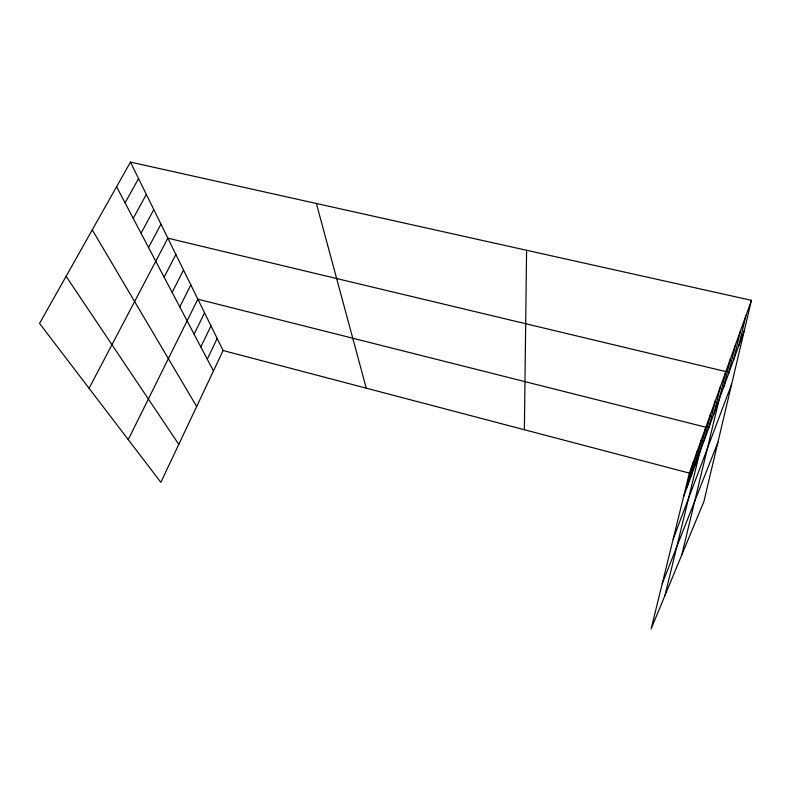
<?xml version="1.0" encoding="UTF-8"?>
<svg xmlns="http://www.w3.org/2000/svg" width="791" height="791" viewBox="0 0 791 791"><rect width="100%" height="100%" fill="white"/><g stroke="black" fill="none" stroke-linecap="round" stroke-linejoin="round"><path stroke-width="1.19" d="M524.384 429.74L526.588 250.282M738.754 345.805L745.834 315.955M751.45 300.333L703.891 501.593L651.122 628.894L689.366 473.107L751.45 300.333L130.446 162.106L39.55 323.44L160.85 482.332L223.111 350.542L130.446 162.106M728.491 373.896L735.383 345.044M733.504 360.182L740.485 330.836M681.812 554.847L725.851 371.582L167.85 238.18L89.076 388.312M723.716 386.977L730.508 358.61M704.099 440.656L710.486 414.346M708.855 427.634L715.351 400.81M713.868 413.93L720.463 386.572M691.146 476.103L697.237 451.216M695.259 464.851L701.439 439.499M664.885 595.702L705.859 427.229L197.849 299.176L128.241 439.618M687.221 486.851L693.213 462.409M683.473 497.124L744.272 330.707M673.19 539.017L731.616 384.268M662.196 583.798L717.902 442.298M207.272 359.203L217.179 338.479M200.825 346.952L210.999 325.912M194.111 334.178L204.562 312.831M179.784 306.938L190.839 284.928M172.141 292.393L183.522 270.047M164.142 277.176L175.869 254.475M148.55 247.514L160.959 224.16M141.045 233.246L153.79 209.585M133.224 218.375L146.325 194.408M125.077 202.882L138.554 178.598M223.111 350.542L689.366 473.107M66.098 276.316L178.786 444.364M92.26 229.874L196.662 406.525M116.574 186.716L213.461 370.979M316.39 203.495L366.243 388.173"/></g></svg>
